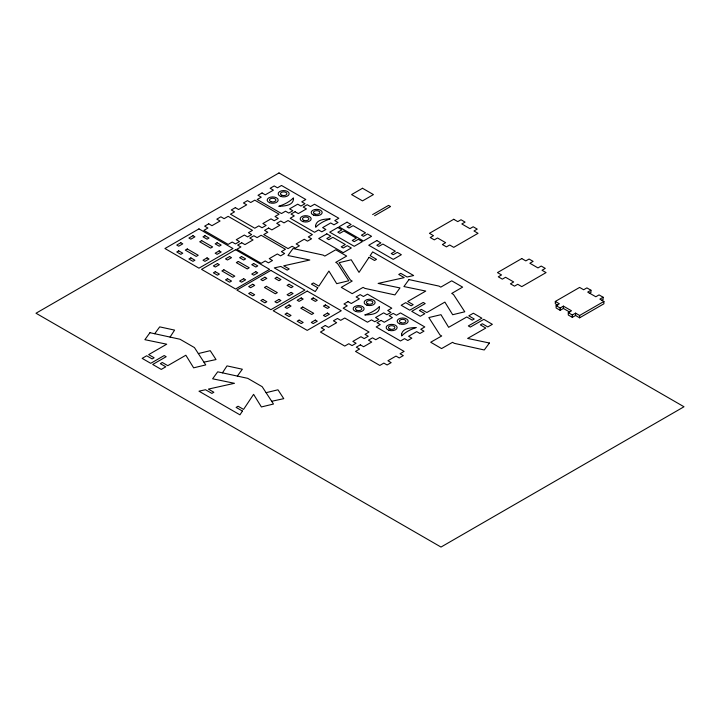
<?xml version="1.0" encoding="UTF-8"?>
<svg xmlns="http://www.w3.org/2000/svg" width="720" height="720" viewBox="0 0 720 720"><rect width="100%" height="100%" fill="white"/><g stroke="black" fill="none" stroke-linecap="round" stroke-linejoin="round"><path stroke-width="1.08" d="M170.055 337.077L174.591 330.111L159.696 326.871L154.71 333.738M222.453 372.852L226.998 365.886L242.343 369.225L237.348 376.092M372.645 214.569L388.557 205.389L390.537 206.532L374.625 215.721M557.739 305.19L555.309 303.786L555.309 301.446L579.609 287.415L583.659 289.755L586.899 287.883L590.949 290.223L590.949 292.563L589.329 293.499M569.709 312.102L563.409 308.457L560.169 310.329L556.119 307.998L556.119 305.658L559.359 303.786L555.309 301.446M556.119 305.658L560.169 307.998L563.409 306.126L571.509 310.797L568.269 312.669L568.269 315.009L572.319 317.349L575.559 315.477L579.609 317.817L603.909 303.786L603.909 301.446L599.859 299.106L603.099 297.234L603.099 299.574L601.479 300.51M590.949 290.223L587.709 292.095L595.809 296.766L599.049 294.903L603.099 297.234M568.269 312.669L572.319 315.009L575.559 313.137L579.609 315.477L603.909 301.446M198.342 353.565L210.231 350.685L216.018 359.55L203.949 362.169M266.085 392.679L277.983 389.799L283.761 398.664L271.701 401.283M579.609 315.477L579.609 317.817M575.559 313.137L575.559 315.477M572.319 315.009L572.319 317.349M563.409 306.126L563.409 308.457M560.169 307.998L560.169 310.329M315.585 225.405L315.693 227.286L316.35 226.629A37.116 21.429 0 0 1 325.782 220.536L330.237 218.835C325.143 219.141 316.98 219.15 315.585 225.405M401.562 334.089L401.67 335.97L402.318 335.313A37.116 21.429 0 0 1 411.759 329.22L416.214 327.519C411.12 327.816 402.957 327.834 401.562 334.089M293.517 198.846C293.193 205.812 284.022 206.091 278.811 206.298L283.275 204.606A37.116 21.429 0 0 0 292.752 198.531L293.4 197.874L293.517 198.846M379.494 307.521C379.17 314.496 369.999 314.775 364.779 314.973L369.243 313.29A37.116 21.429 0 0 0 378.72 307.215L379.368 306.549L379.494 307.521M317.772 287.775L315.252 291.555L274.293 267.903L280.836 266.454L287.19 270.117L289.17 268.974L283.707 265.815L309.798 260.019L287.946 255.519L293.022 248.535L323.055 255.069L324.81 256.077L335.736 249.777L346.662 256.077L335.736 262.386L337.491 263.403L348.804 280.746L336.708 283.671L328.914 271.062L318.879 286.119L313.407 282.96L311.418 284.112L317.772 287.775M242.451 411.057L239.94 414.837L198.972 391.185L205.515 389.736L211.869 393.399L213.858 392.256L208.386 389.097L234.477 383.301L212.625 378.801L217.701 371.817L247.743 378.351L262.17 386.685L273.483 404.028L261.396 406.953L253.593 394.344L243.558 409.401L238.086 406.242L236.106 407.394L242.451 411.057M369.054 257.319L359.019 272.385L351.216 259.776L339.129 262.701L350.442 280.044L352.197 281.061L341.271 287.361L352.197 293.67L363.114 287.361L364.869 288.378L394.911 294.912L399.987 287.928L378.135 283.419L404.226 277.632L398.754 274.473L400.743 273.33L407.097 276.993L413.64 275.535L372.672 251.892L370.161 255.672L376.506 259.335L374.526 260.478L369.054 257.319M149.958 332.703L144.882 339.687L166.734 344.196L148.671 354.618L154.134 357.777L152.154 358.929L146.682 355.77L142.155 358.38L150.723 363.33L164.178 355.554L166.167 356.706L152.703 364.473L161.271 369.414L165.798 366.804L160.326 363.645L162.315 362.502L167.787 365.661L185.85 355.23L193.644 367.839L205.74 364.914L194.427 347.571L179.991 339.237L149.958 332.703M408.987 279.585L403.92 286.56L425.763 291.069L407.7 301.5L413.172 304.65L411.183 305.802L405.72 302.643L401.184 305.262L409.752 310.203L423.216 302.436L425.196 303.579L411.741 311.346L420.3 316.296L424.836 313.677L419.364 310.518L421.344 309.375L426.816 312.534L444.879 302.103L452.682 314.721L464.778 311.787L453.465 294.444L451.71 293.436L462.627 287.127L451.71 280.818L440.784 287.127L439.029 286.11L408.987 279.585M489.42 343.017L484.263 349.983L454.302 343.341L452.556 342.315L441.567 348.579L430.713 342.234L441.702 335.97L439.965 334.953L428.841 317.565L440.964 314.685L448.632 327.321L466.803 316.962L472.239 320.139L474.237 319.005L468.801 315.828L473.364 313.227L481.878 318.204L468.324 325.926L470.304 327.078L483.849 319.356L492.354 324.333L487.8 326.934L482.364 323.757L480.366 324.891L485.802 328.068L467.622 338.427L489.42 343.017M279 172.944L36 313.236L441 547.056L684 406.764L279 172.944M235.341 207.639L231.291 209.979L234.531 211.851L230.481 214.191L254.781 228.222L258.831 225.882L262.071 227.754L266.121 225.414L262.881 223.542L270.981 218.862L274.221 220.734L278.271 218.394L275.031 216.522L279.081 214.191L254.781 200.16L250.731 202.5L247.491 200.628L243.441 202.968L246.681 204.831L238.581 209.511L235.341 207.639M198.963 228.888L164.943 248.526L198.963 268.173L232.983 248.526L198.963 228.888M262.062 192.951L258.012 195.291L261.252 197.163L257.202 199.503L281.502 213.534L285.552 211.194L288.792 213.066L292.842 210.726L289.602 208.854L297.702 204.183L300.942 206.046L304.992 203.715L301.752 201.843L305.802 199.503L281.502 185.472L277.452 187.812L274.212 185.94L270.162 188.28L273.402 190.152L265.302 194.823L262.062 192.951M208.719 223.812L204.669 226.152L207.909 228.024L203.859 230.364L228.159 244.395L232.209 242.055L235.449 243.927L239.499 241.587L236.259 239.715L244.359 235.035L247.599 236.907L251.649 234.567L248.409 232.704L252.459 230.364L228.159 216.333L224.109 218.673L220.869 216.801L216.819 219.141L220.059 221.013L211.959 225.684L208.719 223.812M180.819 242.73L176.769 245.07L178.713 246.186L182.763 243.855L180.819 242.73M192.969 235.71L188.919 238.05L190.863 239.175L194.913 236.835L192.969 235.71M178.713 250.866L176.769 251.991L180.819 254.331L182.763 253.206L178.713 250.866M204.957 235.71L203.013 236.835L207.063 239.175L209.007 238.05L204.957 235.71M187.281 248.967L185.301 250.11L196.218 256.419L198.207 255.267L187.281 248.967M201.699 240.642L199.719 241.785L210.645 248.094L212.625 246.942L201.699 240.642M190.863 257.877L188.919 259.002L192.969 261.342L194.913 260.217L190.863 257.877M217.107 242.73L215.163 243.855L219.213 246.186L221.157 245.07L217.107 242.73M207.063 257.877L203.013 260.217L204.957 261.342L209.007 259.002L207.063 257.877M219.213 250.866L215.163 253.206L217.107 254.331L221.157 251.991L219.213 250.866M295.083 211.725L291.033 214.065L294.273 215.928L290.223 218.268L314.523 232.299L318.573 229.959L321.813 231.831L325.863 229.491L322.623 227.619L330.723 222.948L333.963 224.82L338.013 222.48L334.773 220.608L338.823 218.268L314.523 204.237L310.473 206.577L307.233 204.705L303.183 207.045L306.423 208.917L298.323 213.597L295.083 211.725M241.704 242.748L237.654 245.088L240.894 246.96L236.844 249.291L261.144 263.322L265.194 260.982L268.434 262.854L272.484 260.514L269.244 258.651L277.344 253.971L280.584 255.843L284.634 253.503L281.394 251.631L285.444 249.291L261.144 235.269L257.094 237.6L253.854 235.737L249.804 238.068L253.044 239.94L244.944 244.62L241.704 242.748M268.614 228.033L264.564 230.373L267.804 232.245L263.754 234.585L288.054 248.607L292.104 246.276L295.344 248.139L299.394 245.808L296.154 243.936L304.254 239.256L307.494 241.128L311.544 238.788L308.304 236.916L312.354 234.585L288.054 220.554L284.004 222.885L280.764 221.022L276.714 223.353L279.954 225.225L271.854 229.905L268.614 228.033M235.566 249.723L201.546 269.361L235.566 289.008L269.586 269.361L235.566 249.723M217.422 263.565L213.372 265.905L215.316 267.021L219.366 264.69L217.422 263.565M229.572 256.554L225.522 258.885L227.466 260.01L231.516 257.67L229.572 256.554M215.316 271.701L213.372 272.826L217.422 275.166L219.366 274.041L215.316 271.701M241.56 256.554L239.616 257.67L243.666 260.01L245.61 258.885L241.56 256.554M362.502 188.271L351.585 194.58L362.502 200.88L373.428 194.58L362.502 188.271M223.884 269.802L221.895 270.945L232.821 277.254L234.801 276.111L223.884 269.802M238.302 261.477L236.322 262.62L247.239 268.929L249.228 267.777L238.302 261.477M227.466 278.721L225.522 279.837L229.572 282.177L231.516 281.052L227.466 278.721M253.71 263.565L251.766 264.69L255.816 267.021L257.76 265.905L253.71 263.565M243.666 278.721L239.616 281.052L241.56 282.177L245.61 279.837L243.666 278.721M255.816 271.701L251.766 274.041L253.71 275.166L257.76 272.826L255.816 271.701M326.817 233.847L318.717 238.527L343.224 252.675L351.324 247.995L347.274 245.655L343.224 247.995L341.235 246.852L345.285 244.512L332.856 237.33L328.806 239.67L326.817 238.527L330.867 236.187L326.817 233.847M337.833 227.493L329.733 232.164L354.24 246.312L362.34 241.641L358.29 239.301L354.24 241.641L352.251 240.489L356.301 238.149L343.872 230.976L339.822 233.316L337.833 232.164L341.883 229.833L337.833 227.493M347.049 222.174L338.949 226.845L363.447 240.993L371.547 236.313L367.497 233.982L363.447 236.313L361.467 235.17L365.517 232.83L353.079 225.657L349.029 227.997L347.049 226.845L351.099 224.505L347.049 222.174M270.882 270.414L236.862 290.052L270.882 309.69L304.902 290.052L270.882 270.414M252.738 284.256L248.688 286.587L250.632 287.712L254.682 285.372L252.738 284.256M264.888 277.236L260.838 279.576L262.782 280.701L266.832 278.361L264.888 277.236M250.632 292.392L248.688 293.508L252.738 295.848L254.682 294.732L250.632 292.392M276.876 277.236L274.932 278.361L278.982 280.701L280.926 279.576L276.876 277.236M266.418 286.326L264.429 287.469L275.355 293.778L277.335 292.635L266.418 286.326M262.782 299.403L260.838 300.528L264.888 302.868L266.832 301.743L262.782 299.403M289.026 284.256L287.082 285.372L291.132 287.712L293.076 286.587L289.026 284.256M376.848 240.561L368.748 245.232L393.246 259.38L401.346 254.709L397.296 252.369L393.246 254.709L391.266 253.557L395.316 251.226L382.878 244.044L378.828 246.384L376.848 245.232L380.898 242.901L376.848 240.561M278.982 299.403L274.932 301.743L276.876 302.868L280.926 300.528L278.982 299.403M291.132 292.392L287.082 294.732L289.026 295.848L293.076 293.508L291.132 292.392M307.224 291.096L273.204 310.743L307.224 330.381L341.244 310.743L307.224 291.096M289.08 304.938L285.03 307.278L286.974 308.403L291.024 306.063L289.08 304.938M301.23 297.927L297.18 300.267L299.124 301.383L303.174 299.052L301.23 297.927M286.974 313.074L285.03 314.199L289.08 316.539L291.024 315.414L286.974 313.074M313.218 297.927L311.274 299.052L315.324 301.383L317.268 300.267L313.218 297.927M453.735 219.285L429.435 233.316L433.485 235.656L430.245 237.519L434.295 239.859L437.535 237.987L445.635 242.667L442.395 244.539L446.445 246.879L449.685 245.007L453.735 247.347L478.035 233.316L473.985 230.976L477.225 229.104L473.175 226.764L469.935 228.636L461.835 223.965L465.075 222.093L461.025 219.753L457.785 221.625L453.735 219.285M302.76 307.017L300.771 308.16L311.697 314.469L313.686 313.317L302.76 307.017M299.124 320.094L297.18 321.219L301.23 323.55L303.174 322.434L299.124 320.094M325.368 304.938L323.424 306.063L327.474 308.403L329.418 307.278L325.368 304.938M315.324 320.094L311.274 322.434L313.218 323.55L317.268 321.219L315.324 320.094M327.474 313.074L323.424 315.414L325.368 316.539L329.418 314.199L327.474 313.074M348.039 301.635L343.989 303.975L347.229 305.847L343.179 308.187L367.479 322.209L371.529 319.878L374.769 321.741L378.819 319.41L375.579 317.538L383.679 312.858L386.919 314.73L390.969 312.39L387.729 310.518L391.779 308.187L367.479 294.156L363.429 296.496L360.189 294.624L356.139 296.964L359.379 298.827L351.279 303.507L348.039 301.635M325.314 325.494L321.264 327.834L324.504 329.706L320.454 332.037L344.754 346.068L348.804 343.728L352.044 345.6L356.094 343.26L352.854 341.397L360.954 336.717L364.194 338.589L368.244 336.249L365.004 334.377L369.054 332.037L344.754 318.015L340.704 320.346L337.464 318.483L333.414 320.814L336.654 322.686L328.554 327.366L325.314 325.494M381.051 320.4L377.001 322.74L380.241 324.612L376.191 326.952L400.491 340.983L404.541 338.643L407.781 340.515L411.831 338.175L408.591 336.303L416.691 331.623L419.931 333.495L423.981 331.155L420.741 329.292L424.791 326.952L400.491 312.921L396.441 315.261L393.201 313.389L389.151 315.729L392.391 317.601L384.291 322.272L381.051 320.4M360.369 344.853L356.319 347.193L359.559 349.065L355.509 351.405L379.809 365.436L383.859 363.096L387.099 364.968L391.149 362.628L387.909 360.756L396.009 356.076L399.249 357.948L403.299 355.608L400.059 353.745L404.109 351.405L379.809 337.374L375.759 339.714L372.519 337.842L368.469 340.182L371.709 342.054L363.609 346.725L360.369 344.853M521.775 258.57L497.475 272.592L501.525 274.932L498.285 276.804L502.335 279.144L505.575 277.272L513.675 281.952L510.435 283.824L514.485 286.155L517.725 284.283L521.775 286.623L546.075 272.592L542.025 270.261L545.265 268.389L541.215 266.049L537.975 267.921L529.875 263.241L533.115 261.369L529.065 259.038L525.825 260.901L521.775 258.57M280.593 196.362A5.499 3.177 0 0 0 289.161 193.959A5.499 3.177 0 0 0 281.268 190.881A5.499 3.177 0 0 0 280.593 196.362M270.873 201.618A3.204 1.854 0 0 0 275.868 200.223A3.204 1.854 0 0 0 271.269 198.423A3.204 1.854 0 0 0 270.873 201.618M281.871 195.264A3.204 1.854 0 0 0 286.875 193.869A3.204 1.854 0 0 0 282.267 192.069A3.204 1.854 0 0 0 281.871 195.264M304.083 220.455A3.204 1.854 0 0 0 308.889 218.853A3.204 1.854 0 0 0 304.083 217.251A3.204 1.854 0 0 0 304.083 220.455M302.931 221.607A5.499 3.177 0 0 0 311.184 218.853A5.499 3.177 0 0 0 302.931 216.108A5.499 3.177 0 0 0 302.931 221.607M315.09 214.101A3.204 1.854 0 0 0 319.896 212.499A3.204 1.854 0 0 0 315.09 210.897A3.204 1.854 0 0 0 315.09 214.101M313.605 215.127A5.499 3.177 0 0 0 322.173 212.724A5.499 3.177 0 0 0 314.289 209.646A5.499 3.177 0 0 0 313.605 215.127M366.894 305.163A5.499 3.177 0 0 0 375.147 302.418A5.499 3.177 0 0 0 366.894 299.664A5.499 3.177 0 0 0 366.894 305.163M355.554 311.4A5.499 3.177 0 0 0 364.122 308.997A5.499 3.177 0 0 0 356.238 305.91A5.499 3.177 0 0 0 355.554 311.4M356.841 310.302A3.204 1.854 0 0 0 361.836 308.898A3.204 1.854 0 0 0 357.237 307.107A3.204 1.854 0 0 0 356.841 310.302M367.848 303.948A3.204 1.854 0 0 0 372.843 302.544A3.204 1.854 0 0 0 368.244 300.753A3.204 1.854 0 0 0 367.848 303.948M390.051 329.139A3.204 1.854 0 0 0 394.866 327.537A3.204 1.854 0 0 0 390.051 325.935A3.204 1.854 0 0 0 390.051 329.139M388.908 330.282A5.499 3.177 0 0 0 397.152 327.537A5.499 3.177 0 0 0 388.908 324.783A5.499 3.177 0 0 0 388.908 330.282M400.869 322.713A3.204 1.854 0 0 0 405.864 321.318A3.204 1.854 0 0 0 401.265 319.518A3.204 1.854 0 0 0 400.869 322.713M399.582 323.811A5.499 3.177 0 0 0 408.15 321.408A5.499 3.177 0 0 0 400.257 318.33A5.499 3.177 0 0 0 399.582 323.811M269.586 202.716A5.499 3.177 0 0 0 278.154 200.313A5.499 3.177 0 0 0 270.261 197.235A5.499 3.177 0 0 0 269.586 202.716"/></g></svg>
